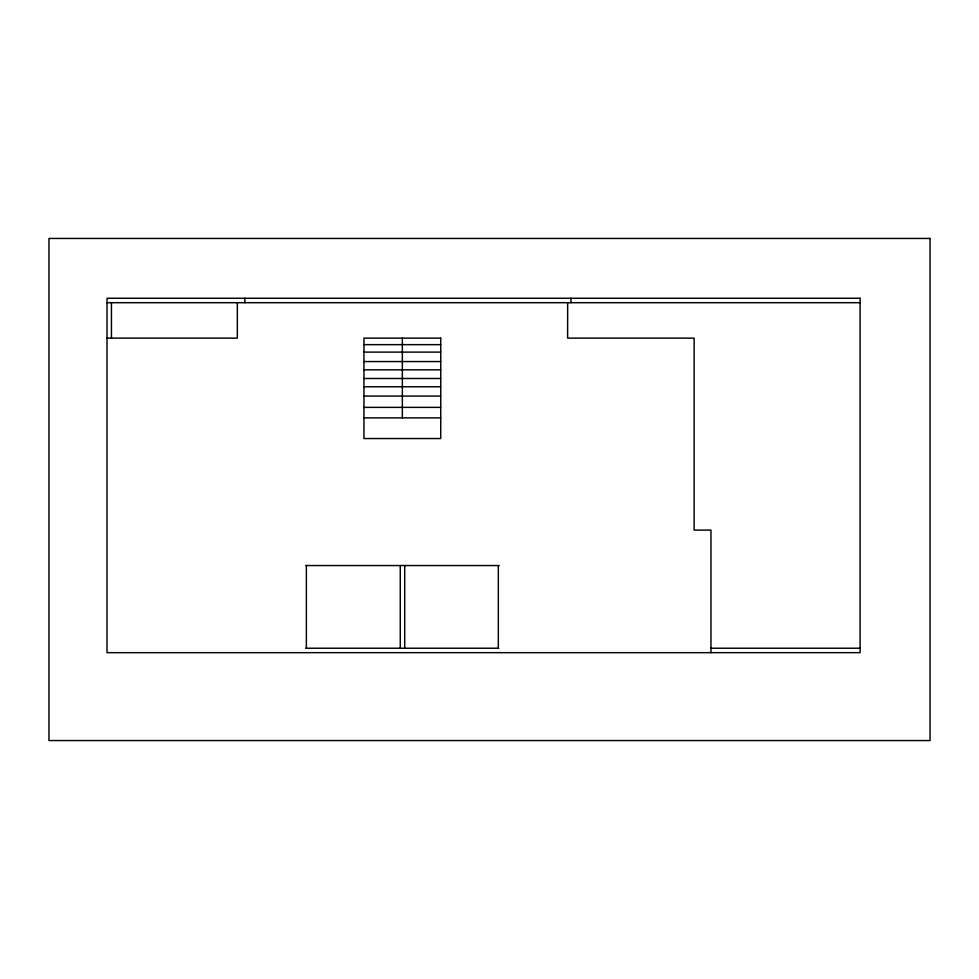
<?xml version="1.0" encoding="UTF-8"?>
<svg xmlns="http://www.w3.org/2000/svg" width="979" height="979" viewBox="0 0 979 979"><rect width="100%" height="100%" fill="white"/><g stroke="black" fill="none" stroke-linecap="round" stroke-linejoin="round"><path stroke-width="1.47" d="M107.017 302.695L860.1 302.695M107.017 338.134L237.334 338.134L237.334 302.695M363.955 344.645L440.734 344.645M363.955 352.11L440.734 352.11M363.955 361.557L440.734 361.557M363.955 369.817L440.734 369.817M363.955 378.494L440.734 378.494M363.955 386.754L440.734 386.754M363.955 396.079L440.734 396.079M363.955 407.374L440.734 407.374M363.955 417.874L440.734 417.874M305.803 565.544L499.217 565.544M305.705 648.233L498.776 648.233M710.962 648.233L860.1 648.233M710.962 652.663L710.962 530.104L694.123 530.104L694.123 338.134L567.624 338.134L567.649 302.695M570.99 298.265L570.99 302.695M498.323 565.544L498.323 648.233M404.706 565.544L404.706 648.233M402.345 338.134L402.345 417.874M400.276 565.544L400.276 648.233M306.366 565.544L306.366 648.233M244.823 298.265L244.823 302.695M111.447 302.695L111.447 338.134M930.05 238.448L48.95 238.448L48.95 740.552L930.05 740.552L930.05 238.448M860.1 298.265L107.017 298.265L107.017 652.663L860.1 652.663L860.1 298.265M440.734 338.134L363.955 338.134L363.955 438.543L440.734 438.543L440.734 338.134"/></g></svg>
